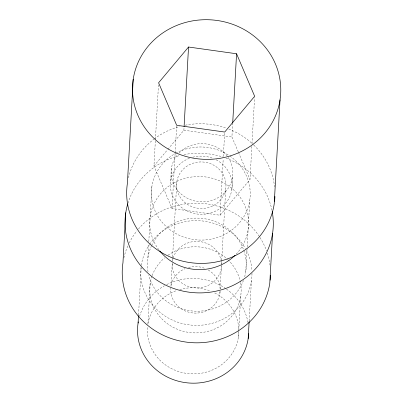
<?xml version="1.0" encoding="UTF-8"?>
<svg xmlns="http://www.w3.org/2000/svg" width="403" height="403" viewBox="0 0 403 403"><rect width="100%" height="100%" fill="white"/><g stroke="black" fill="none" stroke-linecap="round" stroke-linejoin="round"><path stroke-width="0.3" stroke-dasharray="2.02 1.51" d="M138.541 314.899L141.176 267.763M147.901 257.789L148.667 244.062M148.803 241.644L151.876 186.654M251.86 146.329L250.006 179.486L220.063 215.247L172.031 208.492L153.946 165.981L155.382 140.335M155.417 139.705L158.495 84.655M150.163 283.47L147.871 324.45A45.73 43.056 3.2 0 1 176.096 290.744M170.696 180.912L171.391 168.434M172.031 208.492L175.109 153.447M175.144 152.818L176.65 125.922M172.267 263.068L170.963 286.397A24.719 23.273 3.2 0 1 185.143 268.605M172.58 257.477L172.368 261.23A24.719 23.273 3.2 0 1 198.069 241.427A24.719 23.273 3.2 0 1 221.529 263.849M172.615 256.847L176.811 181.773M167.92 149.291L183.889 130.219L184.065 127.091M220.063 215.247L223.212 158.948M223.348 156.445L224.642 133.297M219.897 293.278L220.003 291.434M220.139 288.981L221.408 266.232M221.549 263.728L225.745 188.654A24.719 23.273 3.2 0 0 192.065 163.558A24.719 23.273 3.2 0 0 186.025 203.429A24.719 23.273 3.2 0 0 225.745 188.654M238.274 151.911L231.921 136.975L232.657 123.837M231.866 189.511L232.561 177.033M238.405 337.175L238.682 332.208M240.697 296.2L238.823 329.725A45.73 43.056 3.2 0 0 213.928 292.588M252.001 143.831L254.59 97.536M245.775 271.546L249.749 200.412M249.175 320.954L251.427 280.73M153.946 165.981L167.522 149.77M183.889 130.219L231.921 136.975M238.521 152.485L250.006 179.486M243.805 250.459A49.438 46.547 3.2 0 1 244.445 277.501M243.467 280.412A49.438 46.547 3.2 0 1 194.357 311.146A49.438 46.547 3.2 0 1 148.798 275.335M148.032 271.738A49.438 46.547 3.2 0 1 151.372 246.107M151.629 245.553A49.438 46.547 3.2 0 1 198.971 218.169A49.438 46.547 3.2 0 1 243.603 249.88M221.549 264.464A24.719 23.273 3.2 0 1 196.246 287.933A24.719 23.273 3.2 0 1 172.172 263.038M229.856 156.047A49.438 46.547 3.2 0 1 236.611 225.861A49.438 46.547 3.2 0 1 162.288 222.456A49.438 46.547 3.2 0 1 175.219 153.543M175.753 153.246A49.438 46.547 3.2 0 1 229.357 155.704M128.451 177.879A74.157 69.82 3.2 0 1 153.78 139.287M154.278 138.909A74.157 69.82 3.2 0 1 179.657 126.507M185.143 125.217A74.157 69.82 3.2 0 1 226.446 128.209M228.773 129.071A74.157 69.82 3.2 0 1 253.341 144.622M253.799 145.06A74.157 69.82 3.2 0 1 274.569 186.906M216.199 159.83A30.9 29.092 3.2 0 1 224.254 204.81A30.9 29.092 3.2 0 1 175.96 201.727A30.9 29.092 3.2 0 1 189.763 158.142M192.699 157.205A30.9 29.092 3.2 0 1 212.26 158.087M228.093 157.356A30.9 29.092 3.2 0 1 221.343 195.526A30.9 29.092 3.2 0 1 180.267 193.294A30.9 29.092 3.2 0 1 177.668 154.621M178.861 153.286A30.9 29.092 3.2 0 1 227.755 156.863M251.981 273.274A55.619 52.365 3.2 0 1 192.8 325.231A55.619 52.365 3.2 0 1 141.231 265.859M141.317 265.25A55.619 52.365 3.2 0 1 149.342 244.742M149.684 244.238A55.619 52.365 3.2 0 1 245.286 248.384M246.445 250.525A55.619 52.365 3.2 0 1 251.915 270.771M139.579 316.375A55.619 52.365 3.2 0 1 164.474 285.752M166.686 284.573A55.619 52.365 3.2 0 1 225.957 288.739M226.466 289.097A55.619 52.365 3.2 0 1 248.172 323.654M158.868 249.779A49.438 46.547 3.2 0 1 167.623 187.022A49.438 46.547 3.2 0 1 234.778 191.012A49.438 46.547 3.2 0 1 235.987 254.358M238.853 330.304A45.73 43.056 3.2 0 1 191.319 373.828A45.73 43.056 3.2 0 1 147.634 326.299M179.647 289.581A45.73 43.056 3.2 0 1 210.512 291.087M220.093 291.465A24.719 23.273 3.2 0 1 193.868 313.055A24.719 23.273 3.2 0 1 170.766 288.205M188.433 267.466A24.719 23.273 3.2 0 1 205.132 268.489M208.27 270.03A24.719 23.273 3.2 0 1 220.124 289.016M127.932 203.233A74.157 69.82 3.2 0 1 179.824 155.533M184.111 154.596A74.157 69.82 3.2 0 1 223.025 157.105M225.967 158.132A74.157 69.82 3.2 0 1 271.98 210.361M123.872 257.895A74.157 69.82 3.2 0 1 127.927 245.699M129.227 242.944A74.157 69.82 3.2 0 1 136.864 230.949M138.431 229.05A74.157 69.82 3.2 0 1 259.663 237.009M259.995 237.533A74.157 69.82 3.2 0 1 266.519 250.807M267.315 253.139A74.157 69.82 3.2 0 1 269.985 265.083M240.43 282.493A45.73 43.056 3.2 0 1 192.271 332.777A45.73 43.056 3.2 0 1 151.976 276.166M152.188 275.571A45.73 43.056 3.2 0 1 164.595 257.844M167.986 255.22A45.73 43.056 3.2 0 1 227.433 259.285M227.881 259.708A45.73 43.056 3.2 0 1 240.309 281.873"/><path stroke-width="0.6" d="M125.756 212.749L122.965 262.67A74.157 69.82 3.2 0 0 185.909 342.056A74.157 69.82 3.2 0 0 269.778 283.309L272.569 233.387M133.222 79.215L127.408 183.249A74.157 69.82 3.2 0 0 190.347 262.635A74.157 69.82 3.2 0 0 274.216 203.893L280.035 99.853A74.157 69.82 3.2 0 0 178.987 24.563A74.157 69.82 3.2 0 0 160.862 144.188A74.157 69.82 3.2 0 0 280.035 99.853M138.088 323.07L138.506 315.529M184.1 126.466L188.544 47.02L236.571 53.77L254.661 96.287L224.713 132.048L176.685 125.293L158.596 82.781L188.544 47.02M232.692 123.212L236.571 53.77M248.193 338.55L249.14 321.584M274.917 196.372A74.157 69.82 3.2 0 1 274.544 201.409M248.686 333.603A55.619 52.365 3.2 0 1 187.259 382.855A55.619 52.365 3.2 0 1 138.284 321.851M235.105 255.255A49.438 46.547 3.2 0 1 159.628 250.762M272.211 211.56A74.157 69.82 3.2 0 1 195.45 292.79A74.157 69.82 3.2 0 1 127.751 203.822M270.494 275.158A74.157 69.82 3.2 0 1 270.171 280.201"/></g></svg>
